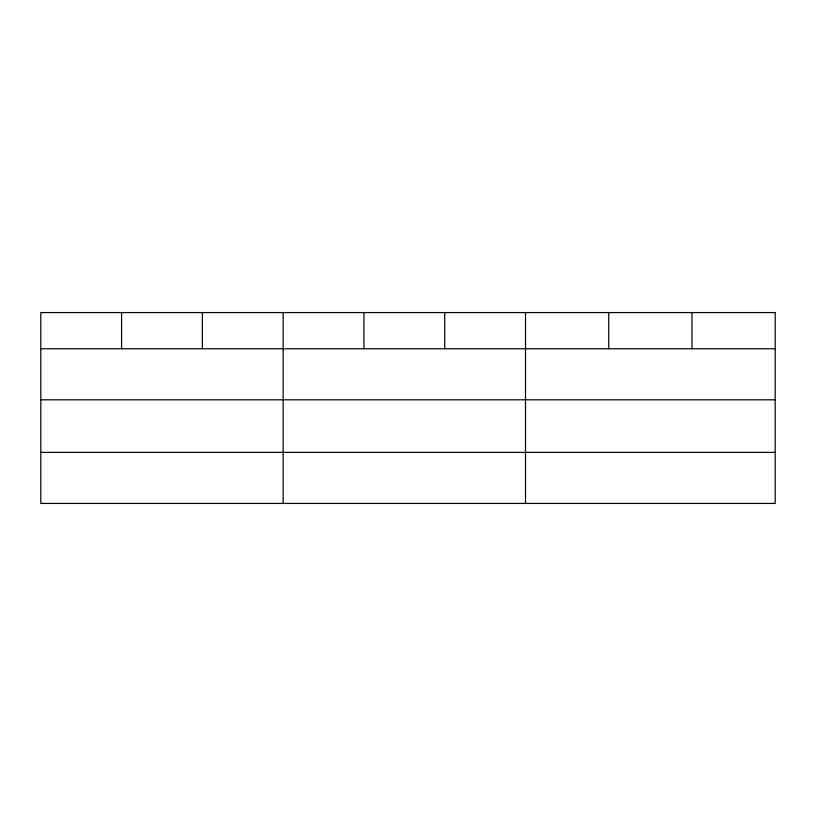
<?xml version="1.0" encoding="UTF-8"?>
<svg xmlns="http://www.w3.org/2000/svg" width="816" height="816" viewBox="0 0 816 816"><rect width="100%" height="100%" fill="white"/><g stroke="black" fill="none" stroke-linecap="round" stroke-linejoin="round"><path stroke-width="1.22" d="M40.8 348.769L775.2 348.769M40.8 399.809L775.2 399.809M40.8 452.39L775.2 452.39M691.968 312.569L691.968 348.769M608.736 312.569L608.736 348.769M525.504 312.569L525.504 503.431M444.72 312.569L444.72 348.769M363.936 312.569L363.936 348.769M283.152 312.569L283.152 503.431M202.368 312.569L202.368 348.769M121.584 312.569L121.584 348.769M775.2 312.569L40.8 312.569L40.8 503.431L775.2 503.431L775.2 312.569"/></g></svg>
